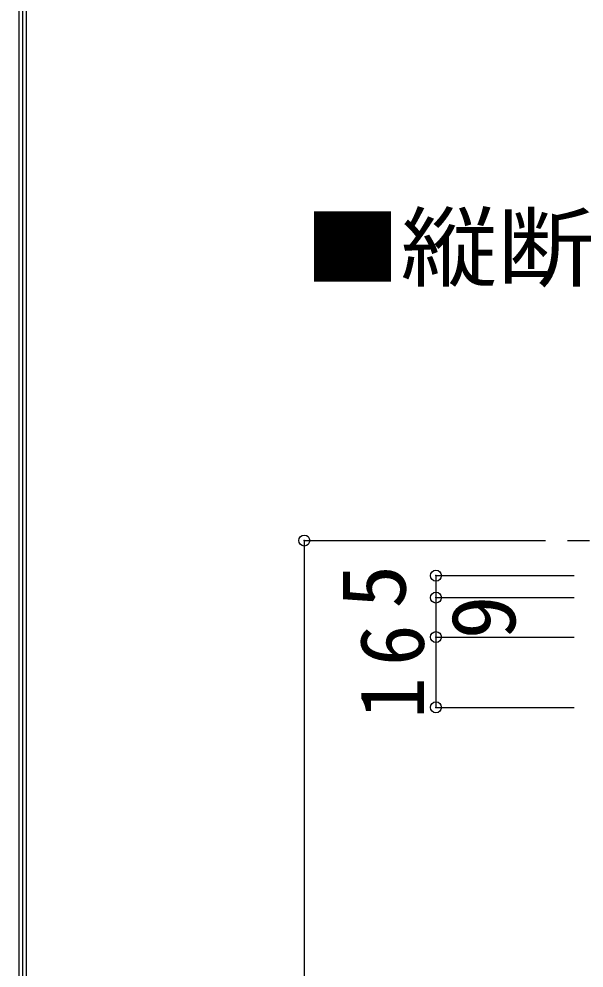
# Model space of a CAD drawing. Units: millimetres at full size, sheet at 1:5; details may follow other scales. Extents: x -973 to 977, y -718 to 696.
# Drawn here: x -973.3 to -844.6, y -149.9 to 66.3 of the extents above; entities that cross this region are included whole.
import ezdxf
from ezdxf.enums import TextEntityAlignment as Align

# ---------------------------------------------------------------- set-up
doc = ezdxf.new("R2010")
doc.units = ezdxf.units.MM
doc.header["$LTSCALE"] = 5
doc.header["$PDMODE"] = 32
doc.header["$PDSIZE"] = 2.5
doc.linetypes.add('CHAIN1', pattern=[8, 5, -1, 1, -1])
for name, color, linetype in [('0-1_通り芯', 4, 'CHAIN1'), ('0-A_文字', 7, 'Continuous'), ('0-B_寸法', 7, 'Continuous'), ('F-1_枠', 6, 'Continuous')]:
    doc.layers.add(name, color=color, linetype=linetype)
doc.styles.add('ＭＳ ゴシック', font='')
doc.styles.get('ＭＳ ゴシック').set_extended_font_data('MS Gothic')

msp = doc.modelspace()

# ---------------------------------------------------------------- linework, layer by layer
at = {"layer": '0-1_通り芯'}
msp.add_line((-878.333, -52.5), (-428.333, -52.5), dxfattribs=at)
at = {"layer": '0-B_寸法', "color": 4}
for p, q in [((-908.333, -52.5), (-908.333, -567.5)), ((-908.333, -52.5), (-878.333, -52.5)), ((-878.333, -60.5), (-878.333, -65.5)), ((-878.333, -60.5), (-846.833, -60.5)), ((-878.333, -65.5), (-878.333, -74.5)), ((-878.333, -65.5), (-846.833, -65.5)), ((-878.333, -74.5), (-878.333, -90.5)), ((-878.333, -74.5), (-846.833, -74.5)), ((-878.333, -90.5), (-846.833, -90.5))]:
    msp.add_line(p, q, dxfattribs=at)
at = {"layer": '0-B_寸法'}
for p in [(-908.333, -52.5), (-878.333, -60.5), (-878.333, -65.5), (-878.333, -74.5), (-878.333, -90.5)]:
    msp.add_point(p, dxfattribs=at)
at = {"layer": 'F-1_枠'}
for p, q in [((-973.347, 695.833), (-973.347, -700.833)), ((-972.514, 695.833), (-972.514, -700.833)), ((-971.68, 695.833), (-971.68, -700.833))]:
    msp.add_line(p, q, dxfattribs=at)

# ---------------------------------------------------------------- texts
at = {"layer": '0-A_文字', "style": 'ＭＳ ゴシック', "width": 1.1}
msp.add_text('■縦断面図', height=14.66, dxfattribs=at).set_placement((-908.333, 2.5), align=Align.BOTTOM_LEFT)
at = {"layer": '0-B_寸法', "style": 'ＭＳ ゴシック'}
for s, p in [('5', (-880.833, -68)), ('9', (-855.833, -75))]:
    msp.add_text(s, height=14.66, rotation=90, dxfattribs=at).set_placement(p, align=Align.BOTTOM_LEFT)
at = {"layer": '0-B_寸法', "insert": (-880.833, -93.125), "char_height": 14.66, "attachment_point": 7, "rotation": 90, "style": 'ＭＳ ゴシック'}
msp.add_mtext('\\T1.27;\\W0.95;16', dxfattribs=at)

doc.saveas('drawing.dxf')
